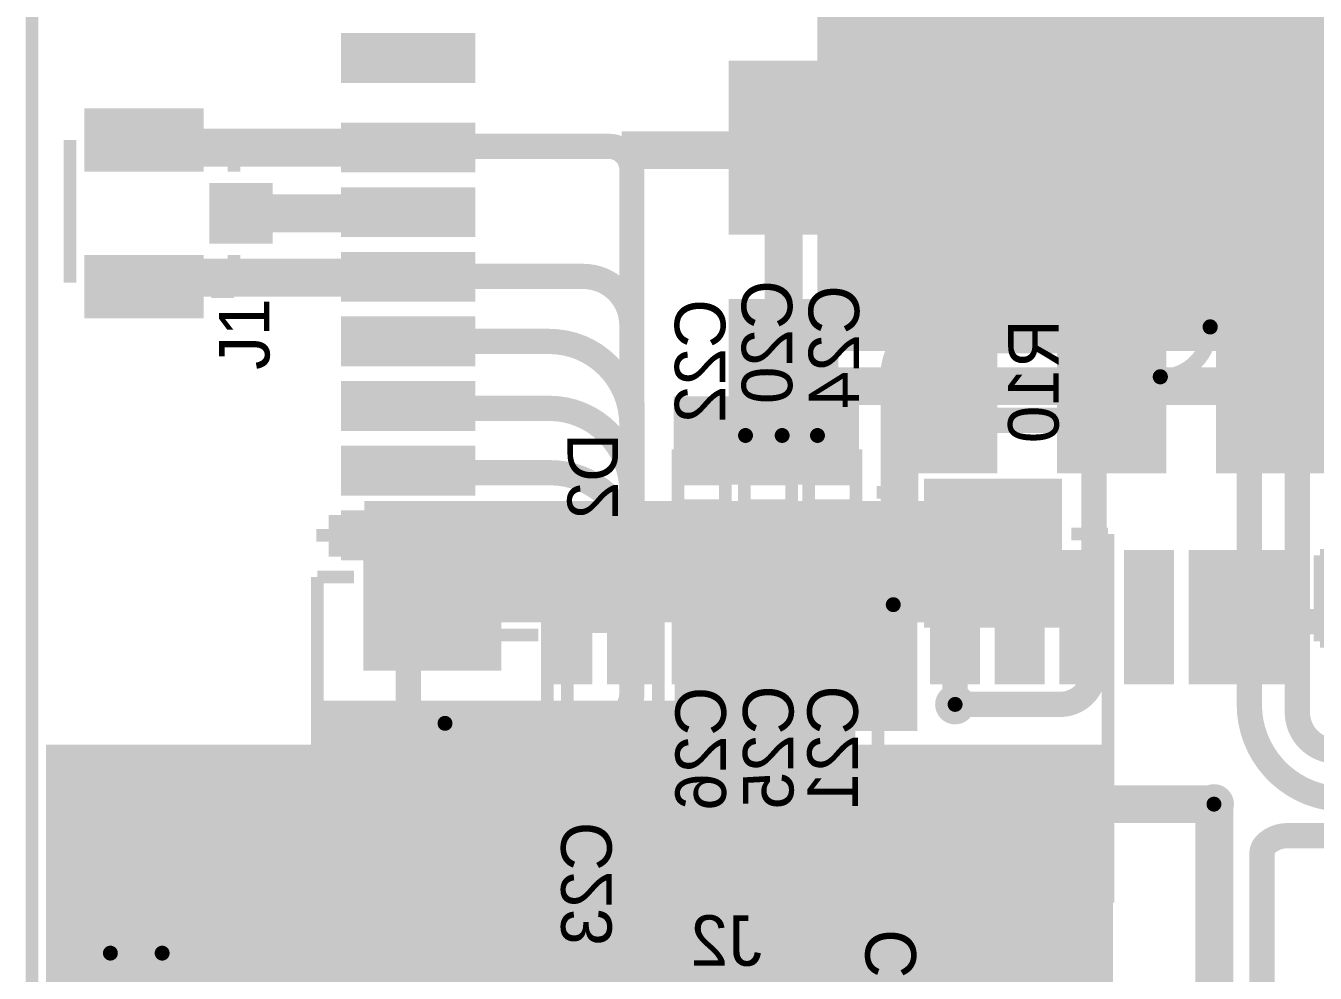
# Model space of a CAD drawing. Header units: millimetres. Extents: x 2.38 to 5.41, y 1.88 to 4.71.
# Drawn here: x 2.382 to 3.403, y 3.05 to 3.801 of the extents above; entities that cross this region are included whole.
import ezdxf

# ---------------------------------------------------------------- set-up
doc = ezdxf.new("R2010")
doc.units = ezdxf.units.MM
doc.header["$MEASUREMENT"] = 0
for name, color, linetype in [('BottomLayer', 5, 'Continuous'), ('BottomOverlay', 54, 'Continuous'), ('BottomPaste', 16, 'Continuous'), ('BottomSolder', 6, 'Continuous'), ('Mechanical2', 216, 'Continuous'), ('MultiLayer', 9, 'Continuous'), ('TopLayer', 1, 'Continuous'), ('TopOverlay', 2, 'Continuous'), ('TopPaste', 8, 'Continuous'), ('TopSolder', 216, 'Continuous'), ('ViaHoleLayer', 16, 'Continuous')]:
    doc.layers.add(name, color=color, linetype=linetype)

# ---------------------------------------------------------------- blocks, each defined once
blk = doc.blocks.new('UC200T_37')
at = {"layer": 'TopLayer'}
for points in [[(-0.0531496, 0.511811), (-0.0531496, 0.6102362), (-0.0846456, 0.511811), (-0.0846456, 0.6102362)], [(-0.0019684, 0.511811), (-0.0019684, 0.6102362), (-0.0334644, 0.511811), (-0.0334644, 0.6102362)], [(0.0492127, 0.511811), (0.0492127, 0.6102362), (0.0177167, 0.511811), (0.0177167, 0.6102362)], [(0.1003938, 0.511811), (0.1003938, 0.6102362), (0.0688978, 0.511811), (0.0688978, 0.6102362)], [(0.1515749, 0.511811), (0.1515749, 0.6102362), (0.1200789, 0.511811), (0.1200789, 0.6102362)], [(0.202756, 0.511811), (0.202756, 0.6102362), (0.17126, 0.511811), (0.17126, 0.6102362)], [(0.2539371, 0.511811), (0.2539371, 0.6102362), (0.2224411, 0.511811), (0.2224411, 0.6102362)], [(0.3051182, 0.511811), (0.3051182, 0.6102362), (0.2736222, 0.511811), (0.2736222, 0.6102362)], [(0.3562993, 0.511811), (0.3562993, 0.6102362), (0.3248033, 0.511811), (0.3248033, 0.6102362)], [(0.4074804, 0.511811), (0.4074804, 0.6102362), (0.3759844, 0.511811), (0.3759844, 0.6102362)], [(0.4586615, 0.511811), (0.4586615, 0.6102362), (0.4271655, 0.511811), (0.4271655, 0.6102362)], [(0.5098426, 0.511811), (0.5098426, 0.6102362), (0.4783466, 0.511811), (0.4783466, 0.6102362)], [(0.5708662, 0.480315), (0.6692914, 0.480315), (0.5708662, 0.511811), (0.6692914, 0.511811)], [(0.5708662, 0.4291339), (0.6692914, 0.4291339), (0.5708662, 0.4606299), (0.6692914, 0.4606299)], [(-0.1023622, 0.3129922), (-0.023622, 0.3129922), (-0.1023622, 0.4429134), (-0.023622, 0.4429134)], [(0.023622, 0.3129922), (0.1023622, 0.3129922), (0.023622, 0.4429134), (0.1023622, 0.4429134)], [(0.1574803, 0.3129922), (0.2362205, 0.3129922), (0.1574803, 0.4429134), (0.2362205, 0.4429134)], [(0.2834645, 0.3129922), (0.3622047, 0.3129922), (0.2834645, 0.4429134), (0.3622047, 0.4429134)], [(0.5708662, 0.3779528), (0.6692914, 0.3779528), (0.5708662, 0.4094488), (0.6692914, 0.4094488)], [(0.5708662, 0.3267717), (0.6692914, 0.3267717), (0.5708662, 0.3582677), (0.6692914, 0.3582677)], [(0.5708662, 0.2755906), (0.6692914, 0.2755906), (0.5708662, 0.3070866), (0.6692914, 0.3070866)], [(0.5708662, 0.2244095), (0.6692914, 0.2244095), (0.5708662, 0.2559055), (0.6692914, 0.2559055)], [(-0.1023622, 0.1240158), (-0.023622, 0.1240158), (-0.1023622, 0.253937), (-0.023622, 0.253937)], [(0.023622, 0.1240158), (0.1023622, 0.1240158), (0.023622, 0.253937), (0.1023622, 0.253937)], [(0.1574803, 0.1240158), (0.2362205, 0.1240158), (0.1574803, 0.253937), (0.2362205, 0.253937)], [(0.2834645, 0.1240158), (0.3622047, 0.1240158), (0.2834645, 0.253937), (0.3622047, 0.253937)], [(0.5708662, 0.1732284), (0.6692914, 0.1732284), (0.5708662, 0.2047244), (0.6692914, 0.2047244)], [(0.5708662, 0.1023623), (0.6692914, 0.1023623), (0.5708662, 0.1338583), (0.6692914, 0.1338583)]]:
    blk.add_solid(points, dxfattribs=at)
at = {"layer": 'TopOverlay', "const_width": 0.01}
for points in [[(0.634, 0.5750001), (0.517, 0.5750001)], [(0.634, 0.5750001), (0.634, 0.5240001)]]:
    blk.add_lwpolyline(points, dxfattribs=at)
at = {"layer": 'TopPaste'}
for points in [[(-0.0531496, 0.511811), (-0.0531496, 0.6102362), (-0.0846456, 0.511811), (-0.0846456, 0.6102362)], [(-0.0019684, 0.511811), (-0.0019684, 0.6102362), (-0.0334644, 0.511811), (-0.0334644, 0.6102362)], [(0.0492127, 0.511811), (0.0492127, 0.6102362), (0.0177167, 0.511811), (0.0177167, 0.6102362)], [(0.1003938, 0.511811), (0.1003938, 0.6102362), (0.0688978, 0.511811), (0.0688978, 0.6102362)], [(0.1515749, 0.511811), (0.1515749, 0.6102362), (0.1200789, 0.511811), (0.1200789, 0.6102362)], [(0.202756, 0.511811), (0.202756, 0.6102362), (0.17126, 0.511811), (0.17126, 0.6102362)], [(0.2539371, 0.511811), (0.2539371, 0.6102362), (0.2224411, 0.511811), (0.2224411, 0.6102362)], [(0.3051182, 0.511811), (0.3051182, 0.6102362), (0.2736222, 0.511811), (0.2736222, 0.6102362)], [(0.3562993, 0.511811), (0.3562993, 0.6102362), (0.3248033, 0.511811), (0.3248033, 0.6102362)], [(0.4074804, 0.511811), (0.4074804, 0.6102362), (0.3759844, 0.511811), (0.3759844, 0.6102362)], [(0.4586615, 0.511811), (0.4586615, 0.6102362), (0.4271655, 0.511811), (0.4271655, 0.6102362)], [(0.5098426, 0.511811), (0.5098426, 0.6102362), (0.4783466, 0.511811), (0.4783466, 0.6102362)], [(0.5708662, 0.480315), (0.6692914, 0.480315), (0.5708662, 0.511811), (0.6692914, 0.511811)], [(0.5708662, 0.4291339), (0.6692914, 0.4291339), (0.5708662, 0.4606299), (0.6692914, 0.4606299)], [(-0.1023622, 0.3129922), (-0.023622, 0.3129922), (-0.1023622, 0.4429134), (-0.023622, 0.4429134)], [(0.023622, 0.3129922), (0.1023622, 0.3129922), (0.023622, 0.4429134), (0.1023622, 0.4429134)], [(0.1574803, 0.3129922), (0.2362205, 0.3129922), (0.1574803, 0.4429134), (0.2362205, 0.4429134)], [(0.2834645, 0.3129922), (0.3622047, 0.3129922), (0.2834645, 0.4429134), (0.3622047, 0.4429134)], [(0.5708662, 0.3779528), (0.6692914, 0.3779528), (0.5708662, 0.4094488), (0.6692914, 0.4094488)], [(0.5708662, 0.3267717), (0.6692914, 0.3267717), (0.5708662, 0.3582677), (0.6692914, 0.3582677)], [(0.5708662, 0.2755906), (0.6692914, 0.2755906), (0.5708662, 0.3070866), (0.6692914, 0.3070866)], [(0.5708662, 0.2244095), (0.6692914, 0.2244095), (0.5708662, 0.2559055), (0.6692914, 0.2559055)], [(-0.1023622, 0.1240158), (-0.023622, 0.1240158), (-0.1023622, 0.253937), (-0.023622, 0.253937)], [(0.023622, 0.1240158), (0.1023622, 0.1240158), (0.023622, 0.253937), (0.1023622, 0.253937)], [(0.1574803, 0.1240158), (0.2362205, 0.1240158), (0.1574803, 0.253937), (0.2362205, 0.253937)], [(0.2834645, 0.1240158), (0.3622047, 0.1240158), (0.2834645, 0.253937), (0.3622047, 0.253937)], [(0.5708662, 0.1732284), (0.6692914, 0.1732284), (0.5708662, 0.2047244), (0.6692914, 0.2047244)], [(0.5708662, 0.1023623), (0.6692914, 0.1023623), (0.5708662, 0.1338583), (0.6692914, 0.1338583)]]:
    blk.add_solid(points, dxfattribs=at)
at = {"layer": 'TopSolder'}
for points in [[(-0.0491496, 0.507811), (-0.0491496, 0.6142362), (-0.0886456, 0.507811), (-0.0886456, 0.6142362)], [(0.0020316, 0.507811), (0.0020316, 0.6142362), (-0.0374644, 0.507811), (-0.0374644, 0.6142362)], [(0.0532127, 0.507811), (0.0532127, 0.6142362), (0.0137167, 0.507811), (0.0137167, 0.6142362)], [(0.1043938, 0.507811), (0.1043938, 0.6142362), (0.0648978, 0.507811), (0.0648978, 0.6142362)], [(0.1555749, 0.507811), (0.1555749, 0.6142362), (0.1160789, 0.507811), (0.1160789, 0.6142362)], [(0.206756, 0.507811), (0.206756, 0.6142362), (0.16726, 0.507811), (0.16726, 0.6142362)], [(0.2579371, 0.507811), (0.2579371, 0.6142362), (0.2184411, 0.507811), (0.2184411, 0.6142362)], [(0.3091182, 0.507811), (0.3091182, 0.6142362), (0.2696222, 0.507811), (0.2696222, 0.6142362)], [(0.3602993, 0.507811), (0.3602993, 0.6142362), (0.3208033, 0.507811), (0.3208033, 0.6142362)], [(0.4114804, 0.507811), (0.4114804, 0.6142362), (0.3719844, 0.507811), (0.3719844, 0.6142362)], [(0.4626615, 0.507811), (0.4626615, 0.6142362), (0.4231655, 0.507811), (0.4231655, 0.6142362)], [(0.5138426, 0.507811), (0.5138426, 0.6142362), (0.4743466, 0.507811), (0.4743466, 0.6142362)], [(0.5668662, 0.476315), (0.6732914, 0.476315), (0.5668662, 0.515811), (0.6732914, 0.515811)], [(0.5668662, 0.4251339), (0.6732914, 0.4251339), (0.5668662, 0.4646299), (0.6732914, 0.4646299)], [(-0.1063622, 0.3089922), (-0.019622, 0.3089922), (-0.1063622, 0.4469134), (-0.019622, 0.4469134)], [(0.019622, 0.3089922), (0.1063622, 0.3089922), (0.019622, 0.4469134), (0.1063622, 0.4469134)], [(0.1534803, 0.3089922), (0.2402205, 0.3089922), (0.1534803, 0.4469134), (0.2402205, 0.4469134)], [(0.2794645, 0.3089922), (0.3662047, 0.3089922), (0.2794645, 0.4469134), (0.3662047, 0.4469134)], [(0.5668662, 0.3739528), (0.6732914, 0.3739528), (0.5668662, 0.4134488), (0.6732914, 0.4134488)], [(0.5668662, 0.3227717), (0.6732914, 0.3227717), (0.5668662, 0.3622677), (0.6732914, 0.3622677)], [(0.5668662, 0.2715906), (0.6732914, 0.2715906), (0.5668662, 0.3110866), (0.6732914, 0.3110866)], [(-0.1063622, 0.1200158), (-0.019622, 0.1200158), (-0.1063622, 0.257937), (-0.019622, 0.257937)], [(0.019622, 0.1200158), (0.1063622, 0.1200158), (0.019622, 0.257937), (0.1063622, 0.257937)], [(0.1534803, 0.1200158), (0.2402205, 0.1200158), (0.1534803, 0.257937), (0.2402205, 0.257937)], [(0.2794645, 0.1200158), (0.3662047, 0.1200158), (0.2794645, 0.257937), (0.3662047, 0.257937)], [(0.5668662, 0.2204095), (0.6732914, 0.2204095), (0.5668662, 0.2599055), (0.6732914, 0.2599055)], [(0.5668662, 0.1692284), (0.6732914, 0.1692284), (0.5668662, 0.2087244), (0.6732914, 0.2087244)], [(0.5668662, 0.0983623), (0.6732914, 0.0983623), (0.5668662, 0.1378583), (0.6732914, 0.1378583)]]:
    blk.add_solid(points, dxfattribs=at)
blk = doc.blocks.new('R__0402_B_60')
at = {"layer": 'BottomLayer'}
for points in [[(-0.0275, 0.0125), (-0.0275, -0.0125), (-0.0095, 0.0125), (-0.0095, -0.0125)], [(0.0095, 0.0125), (0.0095, -0.0125), (0.0275, 0.0125), (0.0275, -0.0125)]]:
    blk.add_solid(points, dxfattribs=at)
at = {"layer": 'BottomOverlay', "const_width": 0.01}
for points in [[(-0.034, 0.019), (-0.034, -0.019)], [(-0.034, 0.019), (0.034, 0.019)], [(0.034, 0.019), (0.034, -0.019)], [(-0.034, -0.019), (0.034, -0.019)]]:
    blk.add_lwpolyline(points, dxfattribs=at)
at = {"layer": 'BottomPaste'}
for points in [[(-0.0275, 0.0125), (-0.0275, -0.0125), (-0.0095, 0.0125), (-0.0095, -0.0125)], [(0.0095, 0.0125), (0.0095, -0.0125), (0.0275, 0.0125), (0.0275, -0.0125)]]:
    blk.add_solid(points, dxfattribs=at)
at = {"layer": 'BottomSolder'}
for points in [[(-0.0315, 0.0165), (-0.0315, -0.0165), (-0.0055, 0.0165), (-0.0055, -0.0165)], [(0.0055, 0.0165), (0.0055, -0.0165), (0.0315, 0.0165), (0.0315, -0.0165)]]:
    blk.add_solid(points, dxfattribs=at)
blk = doc.blocks.new('R__0402_B_105')
at = {"layer": 'BottomLayer'}
for points in [[(-0.0275, 0.0125), (-0.0275, -0.0125), (-0.0095, 0.0125), (-0.0095, -0.0125)], [(0.0095, 0.0125), (0.0095, -0.0125), (0.0275, 0.0125), (0.0275, -0.0125)]]:
    blk.add_solid(points, dxfattribs=at)
at = {"layer": 'BottomOverlay', "const_width": 0.01}
for points in [[(-0.034, 0.019), (-0.034, -0.019)], [(-0.034, 0.019), (0.034, 0.019)], [(0.034, 0.019), (0.034, -0.019)], [(-0.034, -0.019), (0.034, -0.019)]]:
    blk.add_lwpolyline(points, dxfattribs=at)
at = {"layer": 'BottomPaste'}
for points in [[(-0.0275, 0.0125), (-0.0275, -0.0125), (-0.0095, 0.0125), (-0.0095, -0.0125)], [(0.0095, 0.0125), (0.0095, -0.0125), (0.0275, 0.0125), (0.0275, -0.0125)]]:
    blk.add_solid(points, dxfattribs=at)
at = {"layer": 'BottomSolder'}
for points in [[(-0.0315, 0.0165), (-0.0315, -0.0165), (-0.0055, 0.0165), (-0.0055, -0.0165)], [(0.0055, 0.0165), (0.0055, -0.0165), (0.0315, 0.0165), (0.0315, -0.0165)]]:
    blk.add_solid(points, dxfattribs=at)
blk = doc.blocks.new('U_FL_R_SMT_1_80__142')
at = {"layer": 'TopLayer'}
for points in [[(-0.0791338, -0.0029527), (-0.0370078, -0.0029527), (-0.0791338, 0.0836615), (-0.0370078, 0.0836615)], [(0.0370079, -0.0029527), (0.0791339, -0.0029527), (0.0370079, 0.0836615), (0.0791339, 0.0836615)], [(-0.0200786, -0.0574173), (0.0200788, -0.0574173), (-0.0200786, -0.0152913), (0.0200788, -0.0152913)]]:
    blk.add_solid(points, dxfattribs=at)
at = {"layer": 'TopOverlay', "const_width": 0.01}
for points in [[(-0.055, 0.099), (0.058, 0.099)], [(-0.062, -0.013), (-0.062, -0.031)], [(0.0620002, -0.013), (0.0620002, -0.031)], [(-0.062, -0.031), (-0.033, -0.031)], [(0.0330002, -0.031), (0.0620002, -0.031)]]:
    blk.add_lwpolyline(points, dxfattribs=at)
at = {"layer": 'TopPaste'}
for points in [[(-0.0791338, -0.0029527), (-0.0370078, -0.0029527), (-0.0791338, 0.0836615), (-0.0370078, 0.0836615)], [(0.0370079, -0.0029527), (0.0791339, -0.0029527), (0.0370079, 0.0836615), (0.0791339, 0.0836615)], [(-0.0200786, -0.0574173), (0.0200788, -0.0574173), (-0.0200786, -0.0152913), (0.0200788, -0.0152913)]]:
    blk.add_solid(points, dxfattribs=at)
at = {"layer": 'TopSolder'}
for points in [[(-0.0831338, -0.0069527), (-0.0330078, -0.0069527), (-0.0831338, 0.0876615), (-0.0330078, 0.0876615)], [(0.0330079, -0.0069527), (0.0831339, -0.0069527), (0.0330079, 0.0876615), (0.0831339, 0.0876615)], [(-0.0240786, -0.0614173), (0.0240788, -0.0614173), (-0.0240786, -0.0112913), (0.0240788, -0.0112913)]]:
    blk.add_solid(points, dxfattribs=at)
blk = doc.blocks.new('BZD27C5V1P_R1_00001_B_144')
at = {"layer": 'BottomLayer'}
for points in [[(-0.0466535, 0.0240157), (-0.0824803, 0.0240157), (-0.0466535, -0.0240157), (-0.0824803, -0.0240157)], [(0.0824804, 0.0240157), (0.0466536, 0.0240157), (0.0824804, -0.0240157), (0.0466536, -0.0240157)]]:
    blk.add_solid(points, dxfattribs=at)
at = {"layer": 'BottomOverlay', "const_width": 0.01}
for points in [[(-0.0909999, 0.036), (-0.0909999, -0.036)], [(-0.0909999, 0.036), (-0.0569999, 0.036)], [(-0.0569999, 0.036), (0.0810001, 0.036)], [(-0.0909999, -0.036), (0.0800001, -0.036)]]:
    blk.add_lwpolyline(points, dxfattribs=at)
at = {"layer": 'BottomOverlay'}
for points in [[(0.069, 0.0289999), (0.09, 0.0289999), (0.069, 0.0409999), (0.09, 0.0409999)], [(0.087, -0.0410001), (0.127, -0.0410001), (0.087, 0.0409999), (0.127, 0.0409999)], [(0.069, -0.0410001), (0.09, -0.0410001), (0.069, -0.0290001), (0.09, -0.0290001)]]:
    blk.add_solid(points, dxfattribs=at)
at = {"layer": 'BottomPaste'}
for points in [[(-0.0466535, 0.0240157), (-0.0824803, 0.0240157), (-0.0466535, -0.0240157), (-0.0824803, -0.0240157)], [(0.0824804, 0.0240157), (0.0466536, 0.0240157), (0.0824804, -0.0240157), (0.0466536, -0.0240157)]]:
    blk.add_solid(points, dxfattribs=at)
at = {"layer": 'BottomSolder'}
for points in [[(-0.0426535, 0.0280157), (-0.0864803, 0.0280157), (-0.0426535, -0.0280157), (-0.0864803, -0.0280157)], [(0.0864804, 0.0280157), (0.0426536, 0.0280157), (0.0864804, -0.0280157), (0.0426536, -0.0280157)]]:
    blk.add_solid(points, dxfattribs=at)
blk = doc.blocks.new('C__0402_B_165')
at = {"layer": 'BottomLayer'}
for points in [[(-0.0275, 0.0125), (-0.0275, -0.0125), (-0.0095, 0.0125), (-0.0095, -0.0125)], [(0.0095, 0.0125), (0.0095, -0.0125), (0.0275, 0.0125), (0.0275, -0.0125)]]:
    blk.add_solid(points, dxfattribs=at)
at = {"layer": 'BottomOverlay', "const_width": 0.01}
for points in [[(-0.034, -0.0185), (-0.034, 0.019)], [(0.034, 0.019), (-0.034, 0.019)], [(0.034, -0.0185), (0.034, 0.019)], [(0.034, -0.0185), (-0.034, -0.0185)]]:
    blk.add_lwpolyline(points, dxfattribs=at)
at = {"layer": 'BottomPaste'}
for points in [[(-0.0275, 0.0125), (-0.0275, -0.0125), (-0.0095, 0.0125), (-0.0095, -0.0125)], [(0.0095, 0.0125), (0.0095, -0.0125), (0.0275, 0.0125), (0.0275, -0.0125)]]:
    blk.add_solid(points, dxfattribs=at)
at = {"layer": 'BottomSolder'}
for points in [[(-0.0315, 0.0165), (-0.0315, -0.0165), (-0.0055, 0.0165), (-0.0055, -0.0165)], [(0.0055, 0.0165), (0.0055, -0.0165), (0.0315, 0.0165), (0.0315, -0.0165)]]:
    blk.add_solid(points, dxfattribs=at)
blk = doc.blocks.new('C__0402_B_166')
at = {"layer": 'BottomLayer'}
for points in [[(-0.0275, 0.0125), (-0.0275, -0.0125), (-0.0095, 0.0125), (-0.0095, -0.0125)], [(0.0095, 0.0125), (0.0095, -0.0125), (0.0275, 0.0125), (0.0275, -0.0125)]]:
    blk.add_solid(points, dxfattribs=at)
at = {"layer": 'BottomOverlay', "const_width": 0.01}
for points in [[(-0.034, -0.0185), (-0.034, 0.019)], [(0.034, 0.019), (-0.034, 0.019)], [(0.034, -0.0185), (0.034, 0.019)], [(0.034, -0.0185), (-0.034, -0.0185)]]:
    blk.add_lwpolyline(points, dxfattribs=at)
at = {"layer": 'BottomPaste'}
for points in [[(-0.0275, 0.0125), (-0.0275, -0.0125), (-0.0095, 0.0125), (-0.0095, -0.0125)], [(0.0095, 0.0125), (0.0095, -0.0125), (0.0275, 0.0125), (0.0275, -0.0125)]]:
    blk.add_solid(points, dxfattribs=at)
at = {"layer": 'BottomSolder'}
for points in [[(-0.0315, 0.0165), (-0.0315, -0.0165), (-0.0055, 0.0165), (-0.0055, -0.0165)], [(0.0055, 0.0165), (0.0055, -0.0165), (0.0315, 0.0165), (0.0315, -0.0165)]]:
    blk.add_solid(points, dxfattribs=at)
blk = doc.blocks.new('C__0402_B_167')
at = {"layer": 'BottomLayer'}
for points in [[(-0.0275, 0.0125), (-0.0275, -0.0125), (-0.0095, 0.0125), (-0.0095, -0.0125)], [(0.0095, 0.0125), (0.0095, -0.0125), (0.0275, 0.0125), (0.0275, -0.0125)]]:
    blk.add_solid(points, dxfattribs=at)
at = {"layer": 'BottomOverlay', "const_width": 0.01}
for points in [[(-0.034, 0.019), (-0.034, -0.0185)], [(-0.034, 0.019), (0.034, 0.019)], [(0.034, 0.019), (0.034, -0.0185)], [(-0.034, -0.0185), (0.034, -0.0185)]]:
    blk.add_lwpolyline(points, dxfattribs=at)
at = {"layer": 'BottomPaste'}
for points in [[(-0.0275, 0.0125), (-0.0275, -0.0125), (-0.0095, 0.0125), (-0.0095, -0.0125)], [(0.0095, 0.0125), (0.0095, -0.0125), (0.0275, 0.0125), (0.0275, -0.0125)]]:
    blk.add_solid(points, dxfattribs=at)
at = {"layer": 'BottomSolder'}
for points in [[(-0.0315, 0.0165), (-0.0315, -0.0165), (-0.0055, 0.0165), (-0.0055, -0.0165)], [(0.0055, 0.0165), (0.0055, -0.0165), (0.0315, 0.0165), (0.0315, -0.0165)]]:
    blk.add_solid(points, dxfattribs=at)
blk = doc.blocks.new('16TQC100MYF_B_168')
at = {"layer": 'BottomLayer'}
for points in [[(-0.1816928, -0.0505905), (-0.0718504, -0.0505905), (-0.1816928, 0.0505905), (-0.0718504, 0.0505905)], [(0.0718505, -0.0505905), (0.1816929, -0.0505905), (0.0718505, 0.0505905), (0.1816929, 0.0505905)]]:
    blk.add_solid(points, dxfattribs=at)
at = {"layer": 'BottomOverlay', "const_width": 0.01}
for points in [[(-0.142, 0.062), (-0.142, 0.091)], [(0.15, 0.091), (-0.142, 0.091)], [(0.15, 0.062), (0.15, 0.091)], [(-0.175, -0.092), (-0.175, -0.063)], [(-0.142, -0.091), (-0.142, -0.062)], [(0.15, -0.091), (0.15, -0.062)], [(-0.158, -0.077), (-0.191, -0.077)], [(0.15, -0.091), (-0.142, -0.091)]]:
    blk.add_lwpolyline(points, dxfattribs=at)
at = {"layer": 'BottomPaste'}
for points in [[(-0.1816928, -0.0505905), (-0.0718504, -0.0505905), (-0.1816928, 0.0505905), (-0.0718504, 0.0505905)], [(0.0718505, -0.0505905), (0.1816929, -0.0505905), (0.0718505, 0.0505905), (0.1816929, 0.0505905)]]:
    blk.add_solid(points, dxfattribs=at)
at = {"layer": 'BottomSolder'}
for points in [[(-0.1856928, -0.0545905), (-0.0678504, -0.0545905), (-0.1856928, 0.0545905), (-0.0678504, 0.0545905)], [(0.0678505, -0.0545905), (0.1856929, -0.0545905), (0.0678505, 0.0545905), (0.1856929, 0.0545905)]]:
    blk.add_solid(points, dxfattribs=at)
blk = doc.blocks.new('C__0402_B_169')
at = {"layer": 'BottomLayer'}
for points in [[(-0.0275, 0.0125), (-0.0275, -0.0125), (-0.0095, 0.0125), (-0.0095, -0.0125)], [(0.0095, 0.0125), (0.0095, -0.0125), (0.0275, 0.0125), (0.0275, -0.0125)]]:
    blk.add_solid(points, dxfattribs=at)
at = {"layer": 'BottomOverlay', "const_width": 0.01}
for points in [[(-0.034, 0.019), (-0.034, -0.0185)], [(-0.034, 0.019), (0.034, 0.019)], [(0.034, 0.019), (0.034, -0.0185)], [(-0.034, -0.0185), (0.034, -0.0185)]]:
    blk.add_lwpolyline(points, dxfattribs=at)
at = {"layer": 'BottomPaste'}
for points in [[(-0.0275, 0.0125), (-0.0275, -0.0125), (-0.0095, 0.0125), (-0.0095, -0.0125)], [(0.0095, 0.0125), (0.0095, -0.0125), (0.0275, 0.0125), (0.0275, -0.0125)]]:
    blk.add_solid(points, dxfattribs=at)
at = {"layer": 'BottomSolder'}
for points in [[(-0.0315, 0.0165), (-0.0315, -0.0165), (-0.0055, 0.0165), (-0.0055, -0.0165)], [(0.0055, 0.0165), (0.0055, -0.0165), (0.0315, 0.0165), (0.0315, -0.0165)]]:
    blk.add_solid(points, dxfattribs=at)
blk = doc.blocks.new('C__0402_B_170')
at = {"layer": 'BottomLayer'}
for points in [[(-0.0275, 0.0125), (-0.0275, -0.0125), (-0.0095, 0.0125), (-0.0095, -0.0125)], [(0.0095, 0.0125), (0.0095, -0.0125), (0.0275, 0.0125), (0.0275, -0.0125)]]:
    blk.add_solid(points, dxfattribs=at)
at = {"layer": 'BottomOverlay', "const_width": 0.01}
for points in [[(-0.034, -0.0185), (-0.034, 0.019)], [(0.034, 0.019), (-0.034, 0.019)], [(0.034, -0.0185), (0.034, 0.019)], [(0.034, -0.0185), (-0.034, -0.0185)]]:
    blk.add_lwpolyline(points, dxfattribs=at)
at = {"layer": 'BottomPaste'}
for points in [[(-0.0275, 0.0125), (-0.0275, -0.0125), (-0.0095, 0.0125), (-0.0095, -0.0125)], [(0.0095, 0.0125), (0.0095, -0.0125), (0.0275, 0.0125), (0.0275, -0.0125)]]:
    blk.add_solid(points, dxfattribs=at)
at = {"layer": 'BottomSolder'}
for points in [[(-0.0315, 0.0165), (-0.0315, -0.0165), (-0.0055, 0.0165), (-0.0055, -0.0165)], [(0.0055, 0.0165), (0.0055, -0.0165), (0.0315, 0.0165), (0.0315, -0.0165)]]:
    blk.add_solid(points, dxfattribs=at)
blk = doc.blocks.new('C__0402_B_171')
at = {"layer": 'BottomLayer'}
for points in [[(-0.0275, 0.0125), (-0.0275, -0.0125), (-0.0095, 0.0125), (-0.0095, -0.0125)], [(0.0095, 0.0125), (0.0095, -0.0125), (0.0275, 0.0125), (0.0275, -0.0125)]]:
    blk.add_solid(points, dxfattribs=at)
at = {"layer": 'BottomOverlay', "const_width": 0.01}
for points in [[(-0.034, 0.019), (-0.034, -0.0185)], [(-0.034, 0.019), (0.034, 0.019)], [(0.034, 0.019), (0.034, -0.0185)], [(-0.034, -0.0185), (0.034, -0.0185)]]:
    blk.add_lwpolyline(points, dxfattribs=at)
at = {"layer": 'BottomPaste'}
for points in [[(-0.0275, 0.0125), (-0.0275, -0.0125), (-0.0095, 0.0125), (-0.0095, -0.0125)], [(0.0095, 0.0125), (0.0095, -0.0125), (0.0275, 0.0125), (0.0275, -0.0125)]]:
    blk.add_solid(points, dxfattribs=at)
at = {"layer": 'BottomSolder'}
for points in [[(-0.0315, 0.0165), (-0.0315, -0.0165), (-0.0055, 0.0165), (-0.0055, -0.0165)], [(0.0055, 0.0165), (0.0055, -0.0165), (0.0315, 0.0165), (0.0315, -0.0165)]]:
    blk.add_solid(points, dxfattribs=at)
blk = doc.blocks.new('16TQC100MYF_B_172')
at = {"layer": 'BottomLayer'}
for points in [[(-0.1816928, -0.0505905), (-0.0718504, -0.0505905), (-0.1816928, 0.0505905), (-0.0718504, 0.0505905)], [(0.0718505, -0.0505905), (0.1816929, -0.0505905), (0.0718505, 0.0505905), (0.1816929, 0.0505905)]]:
    blk.add_solid(points, dxfattribs=at)
at = {"layer": 'BottomOverlay', "const_width": 0.01}
for points in [[(-0.142, 0.062), (-0.142, 0.091)], [(0.15, 0.091), (-0.142, 0.091)], [(0.15, 0.062), (0.15, 0.091)], [(-0.175, -0.092), (-0.175, -0.063)], [(-0.142, -0.091), (-0.142, -0.062)], [(0.15, -0.091), (0.15, -0.062)], [(-0.158, -0.077), (-0.191, -0.077)], [(0.15, -0.091), (-0.142, -0.091)]]:
    blk.add_lwpolyline(points, dxfattribs=at)
at = {"layer": 'BottomPaste'}
for points in [[(-0.1816928, -0.0505905), (-0.0718504, -0.0505905), (-0.1816928, 0.0505905), (-0.0718504, 0.0505905)], [(0.0718505, -0.0505905), (0.1816929, -0.0505905), (0.0718505, 0.0505905), (0.1816929, 0.0505905)]]:
    blk.add_solid(points, dxfattribs=at)
at = {"layer": 'BottomSolder'}
for points in [[(-0.1856928, -0.0545905), (-0.0678504, -0.0545905), (-0.1856928, 0.0545905), (-0.0678504, 0.0545905)], [(0.0678505, -0.0545905), (0.1856929, -0.0545905), (0.0678505, 0.0545905), (0.1856929, 0.0545905)]]:
    blk.add_solid(points, dxfattribs=at)

msp = doc.modelspace()

# ---------------------------------------------------------------- linework, layer by layer
at = {"layer": 'BottomLayer'}
for points, const_width in [([(3.292, 3.5768226), (3.292, 3.9158348)], 0.03), ([(3.32, 3.562), (3.32, 3.873)], 0.012), ([(3.351, 3.263), (3.351, 3.616)], 0.02), ([(3.389, 3.3285), (3.389, 3.5861555)], 0.02), ([(3.105, 3.556), (3.26, 3.556)], 0.03), ([(3.074, 3.415), (3.074, 3.525)], 0.03), ([(3.127, 3.5225), (3.2805, 3.5225)], 0.012), ([(3.1295, 3.488), (3.214, 3.488)], 0.02), ([(3.228, 3.29), (3.228, 3.474)], 0.02), ([(3.389, 3.257), (3.389, 3.3285)], 0.02), ([(3.389, 3.3285), (3.426, 3.3285)], 0.02), ([(3.118, 3.263), (3.201, 3.263)], 0.02), ([(3.323, 3.184), (3.3232755, 3.184)], 0.03), ([(3.3232755, 3.091), (3.3232755, 3.184)], 0.03), ([(2.702, 3.1379884), (2.702, 3.161)], 0.03), ([(3.3808995, 3.159), (3.701, 3.159)], 0.02), ([(3.361, 3.0277279), (3.361, 3.1447574)], 0.02), ([(3.3232755, 3.091), (3.3232756, 2.9987881)], 0.03), ([(2.7312893, 3.0672777), (2.8221575, 2.9764095)], 0.03)]:
    msp.add_lwpolyline(points, dxfattribs=dict(at, const_width=const_width))
for points, const_width in [([(3.351, 3.616, -0.4142135623730951), (3.444, 3.709)], 0.02), ([(3.389, 3.5861555, -0.3103194395490783), (3.431, 3.615)], 0.02), ([(3.292, 3.5768226, -0.29670949807546), (3.26, 3.556)], 0.03), ([(3.074, 3.525, -0.4142135623730951), (3.105, 3.556)], 0.03), ([(3.32, 3.562, -0.4142135623730951), (3.2805, 3.5225)], 0.012), ([(3.127, 3.4855, -0.4142135623730951), (3.1295, 3.488)], 0.02), ([(3.214, 3.488, -0.4142135623730951), (3.228, 3.474)], 0.02), ([(3.228, 3.29, -0.4142135623730951), (3.201, 3.263)], 0.02), ([(3.426, 3.188, -0.4142135623730951), (3.351, 3.263)], 0.02), ([(3.42, 3.226, -0.4142135623730951), (3.389, 3.257)], 0.02), ([(3.364, 3.152, -0.198912367379658), (3.3808995, 3.159)], 0.02), ([(3.361, 3.1447574, -0.198912367379658), (3.364, 3.152)], 0.02), ([(2.7312893, 3.0672777, -0.198912367379658), (2.702, 3.1379884)], 0.03)]:
    msp.add_lwpolyline(points, format="xyb", dxfattribs=dict(at, const_width=const_width))
for points, const_width in [([(3.346, 3.616, 1), (3.356, 3.616, 1)], 0.01), ([(3.384, 3.5861555, 1), (3.394, 3.5861555, 1)], 0.01), ([(3.2845, 3.5768226, 1), (3.2995, 3.5768226, 1)], 0.015), ([(3.0975, 3.556, 1), (3.1125, 3.556, 1)], 0.015), ([(3.2525, 3.556, 1), (3.2675, 3.556, 1)], 0.015), ([(3.317, 3.562, 1), (3.323, 3.562, 1)], 0.006), ([(3.0665, 3.525, 1), (3.0815, 3.525, 1)], 0.015), ([(3.2775, 3.5225, 1), (3.2835, 3.5225, 1)], 0.006), ([(3.122, 3.4855, 1), (3.132, 3.4855, 1)], 0.01), ([(3.1245, 3.488, 1), (3.1345, 3.488, 1)], 0.01), ([(3.209, 3.488, 1), (3.219, 3.488, 1)], 0.01), ([(2.9460945, 3.476, 1), (2.9579055, 3.476, 1)], 0.011811), ([(2.9750945, 3.476, 1), (2.9869055, 3.476, 1)], 0.011811), ([(3.0030945, 3.476, 1), (3.0149055, 3.476, 1)], 0.011811), ([(3.223, 3.474, 1), (3.233, 3.474, 1)], 0.01), ([(3.0630945, 3.342, 1), (3.0749055, 3.342, 1)], 0.011811), ([(3.223, 3.29, 1), (3.233, 3.29, 1)], 0.01), ([(3.1120945, 3.263, 1), (3.1239055, 3.263, 1)], 0.011811), ([(3.196, 3.263, 1), (3.206, 3.263, 1)], 0.01), ([(3.346, 3.263, 1), (3.356, 3.263, 1)], 0.01), ([(2.7080945, 3.248, 1), (2.7199055, 3.248, 1)], 0.011811), ([(3.384, 3.257, 1), (3.394, 3.257, 1)], 0.01), ([(3.3170945, 3.184, 1), (3.3289055, 3.184, 1)], 0.011811), ([(3.3758995, 3.159, 1), (3.3858995, 3.159, 1)], 0.01), ([(3.359, 3.152, 1), (3.369, 3.152, 1)], 0.01), ([(3.359, 3.152, 1), (3.369, 3.152, 1)], 0.01), ([(2.6945, 3.1379884, 1), (2.7095, 3.1379884, 1)], 0.015), ([(3.356, 3.1447574, 1), (3.366, 3.1447574, 1)], 0.01), ([(2.4430945, 3.066, 1), (2.4549055, 3.066, 1)], 0.011811), ([(2.4840945, 3.066, 1), (2.4959055, 3.066, 1)], 0.011811), ([(2.7237893, 3.0672777, 1), (2.7387893, 3.0672777, 1)], 0.015)]:
    msp.add_lwpolyline(points, format="xyb", close=True, dxfattribs=dict(at, const_width=const_width))
for points in [[(2.895, 3.437), (3.042, 3.437), (2.895, 3.507), (3.042, 3.507)], [(3.197, 3.328), (3.197, 3.424), (2.65, 3.328), (2.65, 3.424)], [(2.896, 3.194), (3.039, 3.194), (2.896, 3.316), (3.039, 3.316)], [(2.61, 3.192), (2.906, 3.192), (2.61, 3.266), (2.906, 3.266)], [(2.398, 2.917), (3.243, 2.917), (2.398, 3.231), (3.243, 3.231)]]:
    msp.add_solid(points, dxfattribs=at)
at = {"layer": 'BottomSolder', "const_width": 0.015811}
for points in [[(2.9440945, 3.476, 1), (2.9599055, 3.476, 1)], [(2.9730945, 3.476, 1), (2.9889055, 3.476, 1)], [(3.0010945, 3.476, 1), (3.0169055, 3.476, 1)], [(3.0610945, 3.342, 1), (3.0769055, 3.342, 1)], [(3.1100945, 3.263, 1), (3.1259055, 3.263, 1)], [(2.7060945, 3.248, 1), (2.7219055, 3.248, 1)], [(3.3150945, 3.184, 1), (3.3309055, 3.184, 1)], [(2.4410945, 3.066, 1), (2.4569055, 3.066, 1)], [(2.4820945, 3.066, 1), (2.4979055, 3.066, 1)]]:
    msp.add_lwpolyline(points, format="xyb", close=True, dxfattribs=at)
at = {"layer": 'Mechanical2', "const_width": 0.01}
msp.add_lwpolyline([(2.387, 4.539), (2.3870001, 2.058)], dxfattribs=at)
at = {"layer": 'MultiLayer', "const_width": 0.011811}
for points in [[(2.9460945, 3.476, 1), (2.9579055, 3.476, 1)], [(2.9750945, 3.476, 1), (2.9869055, 3.476, 1)], [(3.0030945, 3.476, 1), (3.0149055, 3.476, 1)], [(3.0630945, 3.342, 1), (3.0749055, 3.342, 1)], [(3.1120945, 3.263, 1), (3.1239055, 3.263, 1)], [(2.7080945, 3.248, 1), (2.7199055, 3.248, 1)], [(3.3170945, 3.184, 1), (3.3289055, 3.184, 1)], [(2.4430945, 3.066, 1), (2.4549055, 3.066, 1)], [(2.4840945, 3.066, 1), (2.4959055, 3.066, 1)]]:
    msp.add_lwpolyline(points, format="xyb", close=True, dxfattribs=at)
at = {"layer": 'TopLayer'}
for points, const_width in [([(2.4817165, 3.704, -0.4142135623730951), (2.4756456, 3.7100709)], 0.03), ([(2.9821575, 3.7040472, -0.4142135623730951), (2.9831103, 3.705)], 0.03), ([(2.844, 3.705, -0.1474768247823561), (2.8539499, 3.702)], 0.02), ([(2.8539499, 3.702, -0.2513806714127463), (2.862, 3.687)], 0.02), ([(2.7, 3.653, -0.4142135623730951), (2.6990001, 3.6520001)], 0.03), ([(2.4756456, 3.5939292, -0.4142135623730951), (2.4827164, 3.601)], 0.03), ([(2.8235081, 3.602, -0.4142135623730951), (2.862, 3.5635081)], 0.02), ([(2.7964961, 3.5505039, -0.4142135623730951), (2.862, 3.485)], 0.02), ([(2.7964961, 3.4975039, -0.4142135623730951), (2.862, 3.432)], 0.02), ([(2.7974961, 3.4465039, -0.3658421263964282), (2.8620786, 3.3919481)], 0.02), ([(2.7055161, 3.248, -0.4142135623730951), (2.6849133, 3.2686028)], 0.02), ([(2.862, 3.272, -0.4142135623730951), (2.838, 3.248)], 0.02), ([(3.119, 3.262, -0.4142135623730951), (3.1179841, 3.2630159)], 0.02), ([(3.119, 3.262, -0.4142135623730951), (3.118, 3.263)], 0.02), ([(3.0156771, 3.184, -0.4142135623730951), (2.983, 3.2166771)], 0.03)]:
    msp.add_lwpolyline(points, format="xyb", dxfattribs=dict(at, const_width=const_width))
for points, const_width in [([(2.4681456, 3.7100709, 1), (2.4831456, 3.7100709, 1)], 0.015), ([(2.4742165, 3.704, 1), (2.4892165, 3.704, 1)], 0.015), ([(2.9746575, 3.7040472, 1), (2.9896575, 3.7040472, 1)], 0.015), ([(2.9756103, 3.705, 1), (2.9906103, 3.705, 1)], 0.015), ([(2.839, 3.705, 1), (2.849, 3.705, 1)], 0.01), ([(2.8489499, 3.702, 1), (2.8589499, 3.702, 1)], 0.01), ([(2.8489499, 3.702, 1), (2.8589499, 3.702, 1)], 0.01), ([(2.857, 3.687, 1), (2.867, 3.687, 1)], 0.01), ([(2.6915001, 3.6520001, 1), (2.7065001, 3.6520001, 1)], 0.015), ([(2.6925, 3.653, 1), (2.7075, 3.653, 1)], 0.015), ([(2.4752164, 3.601, 1), (2.4902164, 3.601, 1)], 0.015), ([(2.4681456, 3.5939292, 1), (2.4831456, 3.5939292, 1)], 0.015), ([(2.8185081, 3.602, 1), (2.8285081, 3.602, 1)], 0.01), ([(2.857, 3.5635081, 1), (2.867, 3.5635081, 1)], 0.01), ([(2.7914961, 3.5505039, 1), (2.8014961, 3.5505039, 1)], 0.01), ([(2.7914961, 3.4975039, 1), (2.8014961, 3.4975039, 1)], 0.01), ([(2.857, 3.485, 1), (2.867, 3.485, 1)], 0.01), ([(2.9460945, 3.476, 1), (2.9579055, 3.476, 1)], 0.011811), ([(2.9750945, 3.476, 1), (2.9869055, 3.476, 1)], 0.011811), ([(3.0030945, 3.476, 1), (3.0149055, 3.476, 1)], 0.011811), ([(2.7924961, 3.4465039, 1), (2.8024961, 3.4465039, 1)], 0.01), ([(2.857, 3.432, 1), (2.867, 3.432, 1)], 0.01), ([(2.8570786, 3.3919481, 1), (2.8670786, 3.3919481, 1)], 0.01), ([(3.0630945, 3.342, 1), (3.0749055, 3.342, 1)], 0.011811), ([(2.6799133, 3.2686028, 1), (2.6899133, 3.2686028, 1)], 0.01), ([(2.857, 3.272, 1), (2.867, 3.272, 1)], 0.01), ([(3.1120945, 3.263, 1), (3.1239055, 3.263, 1)], 0.011811), ([(3.1129841, 3.2630159, 1), (3.1229841, 3.2630159, 1)], 0.01), ([(3.113, 3.263, 1), (3.123, 3.263, 1)], 0.01), ([(3.114, 3.262, 1), (3.124, 3.262, 1)], 0.01), ([(3.114, 3.262, 1), (3.124, 3.262, 1)], 0.01), ([(2.7005161, 3.248, 1), (2.7105161, 3.248, 1)], 0.01), ([(2.7080945, 3.248, 1), (2.7199055, 3.248, 1)], 0.011811), ([(2.833, 3.248, 1), (2.843, 3.248, 1)], 0.01), ([(2.9755, 3.2166771, 1), (2.9905, 3.2166771, 1)], 0.015), ([(3.0081771, 3.184, 1), (3.0231771, 3.184, 1)], 0.015), ([(3.3170945, 3.184, 1), (3.3289055, 3.184, 1)], 0.011811), ([(2.4430945, 3.066, 1), (2.4549055, 3.066, 1)], 0.011811), ([(2.4840945, 3.066, 1), (2.4959055, 3.066, 1)], 0.011811)]:
    msp.add_lwpolyline(points, format="xyb", close=True, dxfattribs=dict(at, const_width=const_width))
for points, const_width in [([(2.501, 3.704), (2.6849138, 3.704)], 0.03), ([(2.9821575, 3.702), (2.9821575, 3.7040472)], 0.03), ([(2.9831103, 3.705), (3.6278267, 3.705)], 0.03), ([(2.685, 3.705), (2.844, 3.705)], 0.02), ([(2.8539499, 3.702), (2.9821575, 3.702)], 0.03), ([(2.9821575, 3.5150708), (2.9821575, 3.702)], 0.03), ([(2.862, 3.5635081), (2.862, 3.687)], 0.02), ([(2.554, 3.6520001), (2.6990001, 3.6520001)], 0.03), ([(2.482, 3.601), (2.4827164, 3.601)], 0.03), ([(2.4827164, 3.601), (2.691, 3.601)], 0.03), ([(2.683, 3.602), (2.8235081, 3.602)], 0.02), ([(2.862, 3.497), (2.862, 3.5635081)], 0.02), ([(2.6849133, 3.5505039), (2.7964961, 3.5505039)], 0.02), ([(2.9821575, 3.5150708), (3.1081417, 3.5150708)], 0.03), ([(3.1081417, 3.5150708), (3.242, 3.5150708)], 0.03), ([(3.242, 3.5150708), (3.3679842, 3.5150708)], 0.03), ([(3.3679842, 3.5150708), (3.5018425, 3.5150708)], 0.03), ([(2.6849133, 3.4975039), (2.7964961, 3.4975039)], 0.02), ([(2.8620786, 3.3919481), (2.8620786, 3.502)], 0.02), ([(2.6859133, 3.4465039), (2.7974961, 3.4465039)], 0.02), ([(2.6849133, 3.2686028), (2.6849133, 3.3969606)], 0.02), ([(2.8620786, 3.332), (2.8620786, 3.3919481)], 0.02), ([(3.1179841, 3.2630159), (3.1179841, 3.332)], 0.02), ([(2.862, 3.272), (2.862, 3.325)], 0.02), ([(2.983, 3.2166771), (2.983, 3.284)], 0.03), ([(2.7055161, 3.248), (2.714, 3.248)], 0.02), ([(2.714, 3.248), (2.838, 3.248)], 0.02), ([(3.0156771, 3.184), (3.323, 3.184)], 0.03)]:
    msp.add_lwpolyline(points, dxfattribs=dict(at, const_width=const_width))
for points in [[(3.009, 3.543), (3.602, 3.543), (3.009, 4.219), (3.602, 4.219)], [(2.898, 3.242), (3.088, 3.242), (2.898, 3.38), (3.088, 3.38)], [(2.4, 2.606), (2.516, 2.606), (2.4, 3.174), (2.516, 3.174)]]:
    msp.add_solid(points, dxfattribs=at)
at = {"layer": 'TopSolder', "const_width": 0.015811}
for points in [[(2.9440945, 3.476, 1), (2.9599055, 3.476, 1)], [(2.9730945, 3.476, 1), (2.9889055, 3.476, 1)], [(3.0010945, 3.476, 1), (3.0169055, 3.476, 1)], [(3.0610945, 3.342, 1), (3.0769055, 3.342, 1)], [(3.1100945, 3.263, 1), (3.1259055, 3.263, 1)], [(2.7060945, 3.248, 1), (2.7219055, 3.248, 1)], [(3.3150945, 3.184, 1), (3.3309055, 3.184, 1)], [(2.4410945, 3.066, 1), (2.4569055, 3.066, 1)], [(2.4820945, 3.066, 1), (2.4979055, 3.066, 1)]]:
    msp.add_lwpolyline(points, format="xyb", close=True, dxfattribs=at)
at = {"layer": 'ViaHoleLayer', "const_width": 0.0059055}
for points in [[(2.9490473, 3.476, 1), (2.9549527, 3.476, 1)], [(2.9780473, 3.476, 1), (2.9839527, 3.476, 1)], [(3.0060473, 3.476, 1), (3.0119527, 3.476, 1)], [(3.0660473, 3.342, 1), (3.0719527, 3.342, 1)], [(3.1150473, 3.263, 1), (3.1209527, 3.263, 1)], [(2.7110473, 3.248, 1), (2.7169527, 3.248, 1)], [(3.3200473, 3.184, 1), (3.3259527, 3.184, 1)], [(2.4460473, 3.066, 1), (2.4519527, 3.066, 1)], [(2.4870473, 3.066, 1), (2.4929527, 3.066, 1)]]:
    msp.add_lwpolyline(points, format="xyb", close=True, dxfattribs=at)

# ---------------------------------------------------------------- block references
for name, p, rotation in [('UC200T_37', (3.3049921, 3.8930236), 180), ('U_FL_R_SMT_1_80__142', (2.516, 3.652), 90), ('R__0402_B_105', (3.127, 3.504), 90), ('C__0402_B_169', (2.9175, 3.431), 90), ('C__0402_B_171', (2.97, 3.431), 90), ('C__0402_B_167', (3.021, 3.431), 90), ('16TQC100MYF_B_172', (3.148, 3.256), 270), ('16TQC100MYF_B_168', (2.704, 3.222), 270), ('BZD27C5V1P_R1_00001_B_144', (2.847, 3.277), 90), ('R__0402_B_60', (3.426, 3.347), 90), ('C__0402_B_165', (2.917, 3.325), 270), ('C__0402_B_166', (2.9695, 3.325), 270), ('C__0402_B_170', (3.0205, 3.325), 270)]:
    msp.add_blockref(name, p, dxfattribs=dict(rotation=rotation))

# ---------------------------------------------------------------- texts
at = {"layer": 'BottomOverlay', "text_generation_flag": 2}
for s, p in [('C20', (2.989, 3.599)), ('C24', (3.042, 3.595)), ('C22', (2.936, 3.584)), ('R10', (3.2, 3.568)), ('D2', (2.851, 3.478)), ('C26', (2.9365, 3.277)), ('C25', (2.99, 3.278)), ('C21', (3.041, 3.278)), ('C23', (2.846, 3.17)), ('C19', (3.087, 3.085))]:
    msp.add_text(s, height=0.04, rotation=90, dxfattribs=at).set_placement(p)
msp.add_text('J2', height=0.04, dxfattribs=at).set_placement((2.965, 3.056))
at = {"layer": 'TopOverlay'}
msp.add_text('J1', height=0.04, rotation=90, dxfattribs=at).set_placement((2.575, 3.528))

doc.saveas('drawing.dxf')
